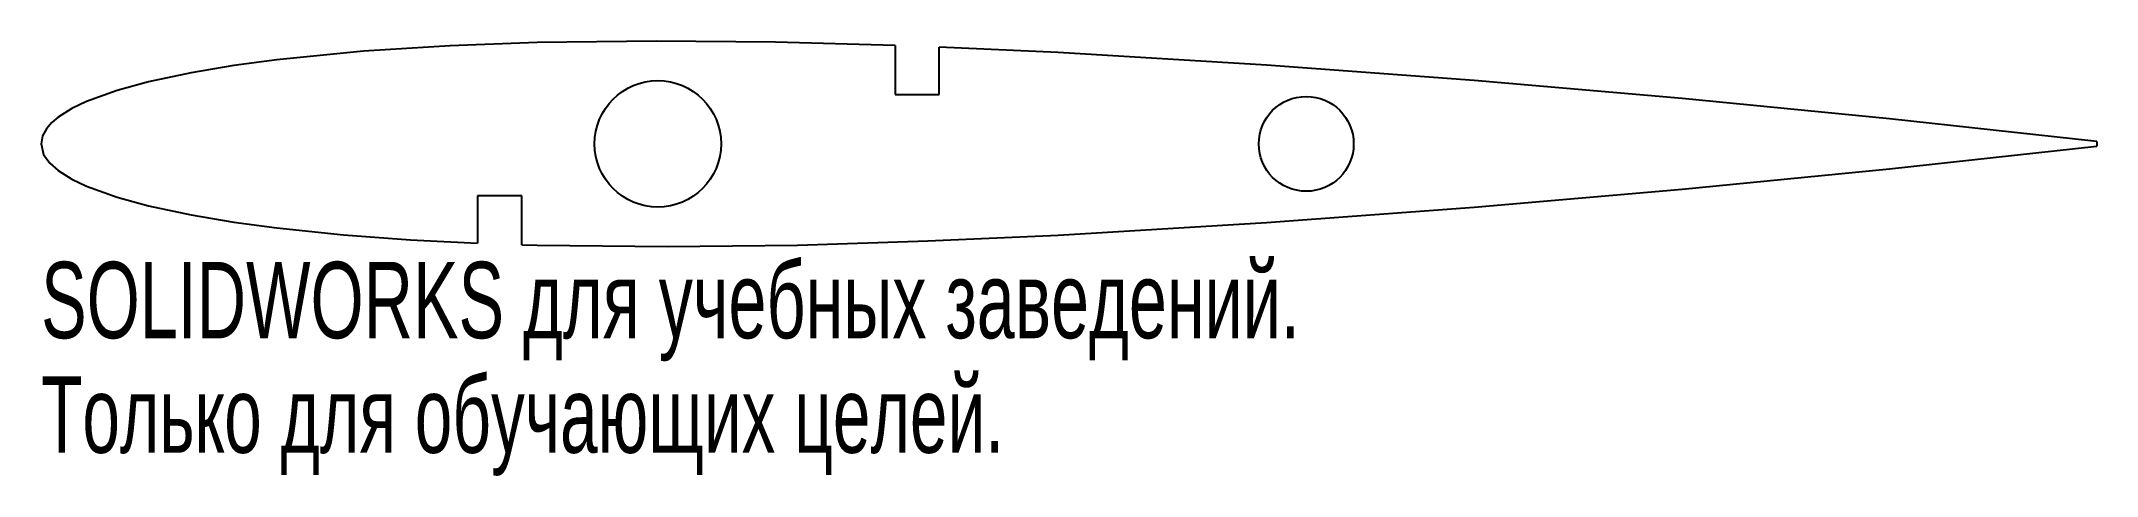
# Model space of a CAD drawing. Extents: x 70 to 200, y -21 to 7.
import ezdxf
from ezdxf.enums import TextEntityAlignment as Align

# ---------------------------------------------------------------- set-up
doc = ezdxf.new("R2010")
doc.units = 0
doc.layers.get('0').update_dxf_attribs({"linetype": 'CONTINUOUS'})

msp = doc.modelspace()

# ---------------------------------------------------------------- linework, layer by layer
at = {"color": 7, "linetype": 'CONTINUOUS'}
for p, q in [((124, 6.22), (124, 3.12)), ((126.8, 3.12), (126.8, 6.12)), ((124, 3.12), (126.8, 3.12)), ((200, 0.14), (200, -0.14)), ((100.4, -3.29), (97.6, -3.29)), ((97.6, -3.29), (97.6, -6.29)), ((100.4, -6.38), (100.4, -3.29))]:
    msp.add_line(p, q, dxfattribs=at)
at = {"color": 7, "linetype": 'CONTINUOUS', "flags": 128}
for points in [[(124, 6.22), (116.45, 6.43), (108.9, 6.5), (101.36, 6.41), (95.86, 6.21), (90.38, 5.86), (84.91, 5.32), (82.19, 4.96), (79.48, 4.5), (76.79, 3.92), (74.81, 3.38), (72.87, 2.68), (71.94, 2.23), (71.07, 1.68), (70.68, 1.35), (70.34, 0.96), (70.09, 0.51), (70, 0)], [(200, 0.14), (186.89, 1.58), (173.77, 2.86), (160.63, 4), (147.48, 4.98), (134.31, 5.77), (126.8, 6.12)], [(70, 0), (70.16, -0.67), (70.56, -1.23), (71.07, -1.68), (71.94, -2.23), (72.87, -2.68), (74.81, -3.38), (76.79, -3.92), (79.48, -4.5), (82.19, -4.96), (84.91, -5.32), (89.13, -5.76), (93.36, -6.07), (97.6, -6.29)], [(100.4, -6.38), (101.36, -6.41), (109.6, -6.5), (117.84, -6.4), (126.08, -6.14), (134.31, -5.77), (147.48, -4.98), (160.63, -4), (173.77, -2.86), (186.89, -1.58), (200, -0.14)]]:
    msp.add_lwpolyline(points, dxfattribs=at)
at = {"color": 7, "linetype": 'CONTINUOUS'}
for centre, radius in [((109, 0), 4), ((150, 0), 3)]:
    msp.add_circle(centre, radius, dxfattribs=at)

# ---------------------------------------------------------------- texts
for s, width, p in [('SOLIDWORKS для учебных заведений.', 0.668182, (70, -13.75)), ('Только для обучающих целей.', 0.661111, (70, -21))]:
    msp.add_text(s, height=4.8336, dxfattribs=dict(at, width=width)).set_placement(p, align=Align.BOTTOM_LEFT)

doc.saveas('drawing.dxf')
